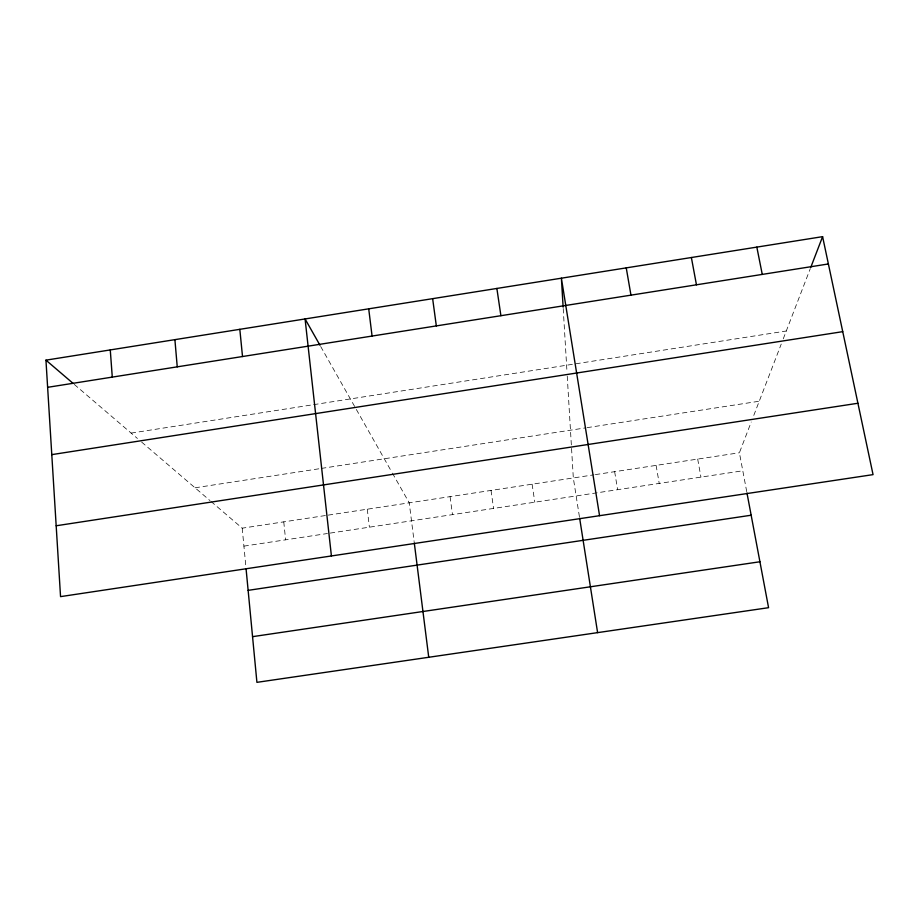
<?xml version="1.0" encoding="UTF-8"?>
<svg xmlns="http://www.w3.org/2000/svg" width="919" height="919" viewBox="0 0 919 919"><rect width="100%" height="100%" fill="white"/><g stroke="black" fill="none" stroke-linecap="round" stroke-linejoin="round"><path stroke-width="0.69" stroke-dasharray="4.59 3.45" d="M746.722 491.619L739.404 452.757L751.237 422.016M753.787 415.388L781.23 344.097M783.252 338.858L810.305 268.589M131.141 433.09L312.196 404.877M313.609 404.659L786.273 331.001M195.046 487.794L319.984 468.633M321.386 468.414L585.656 427.863M587.046 427.657L759.232 401.235M211.014 501.464L242.202 528.172L325.452 515.536M328.244 515.122L593.984 474.813M595.363 474.606L739.404 452.757M243.914 546.127L327.451 533.514M330.243 533.089L742.793 470.792M74.255 384.395L137.425 438.466M141.618 442.062L210.003 500.602M320.674 346.486L391.115 470.861M392.402 473.124L409.231 502.831L414.124 541.59M697.693 459.086L700.944 477.11M656.109 465.393L659.222 483.417M614.65 471.677L617.625 489.701M579.418 516.754L573.318 477.949L567.092 373.608M532.112 484.198L534.801 502.199M491.022 490.424L493.572 508.425M450.069 496.639L452.481 514.64M367.278 509.195L369.404 527.173M283.764 521.866L285.614 539.832M242.202 528.172L245.959 567.528M563.209 308.52L567.012 372.218"/><path stroke-width="1.38" d="M810.799 267.303L822.597 236.654L45.95 360.156L60.551 596.626L873.05 474.629L822.597 236.654M47.627 387.324L828.387 263.96M51.786 454.629L842.734 331.656M56.174 525.771L857.921 403.257M248.13 590.354L751.156 515.226M252.553 636.66L759.921 561.762M45.95 360.156L73.21 383.487M319.984 345.257L305.074 318.95L331.414 555.961M756.831 247.108L762.265 274.402M746.975 493.009L768.571 607.689L256.918 682.346L246.085 568.953M691.375 257.515L696.453 284.81M626.241 267.877L630.962 295.148M599.556 515.697L561.394 278.193L563.129 307.107M579.636 518.144L597.603 632.64M496.869 288.451L500.901 315.699M432.642 298.664L436.33 325.9M414.297 542.968L428.736 657.28M368.714 308.83L372.069 336.055M239.825 329.324L242.513 356.526M174.897 339.651L177.241 366.842M110.269 349.921L112.279 377.1"/></g></svg>
